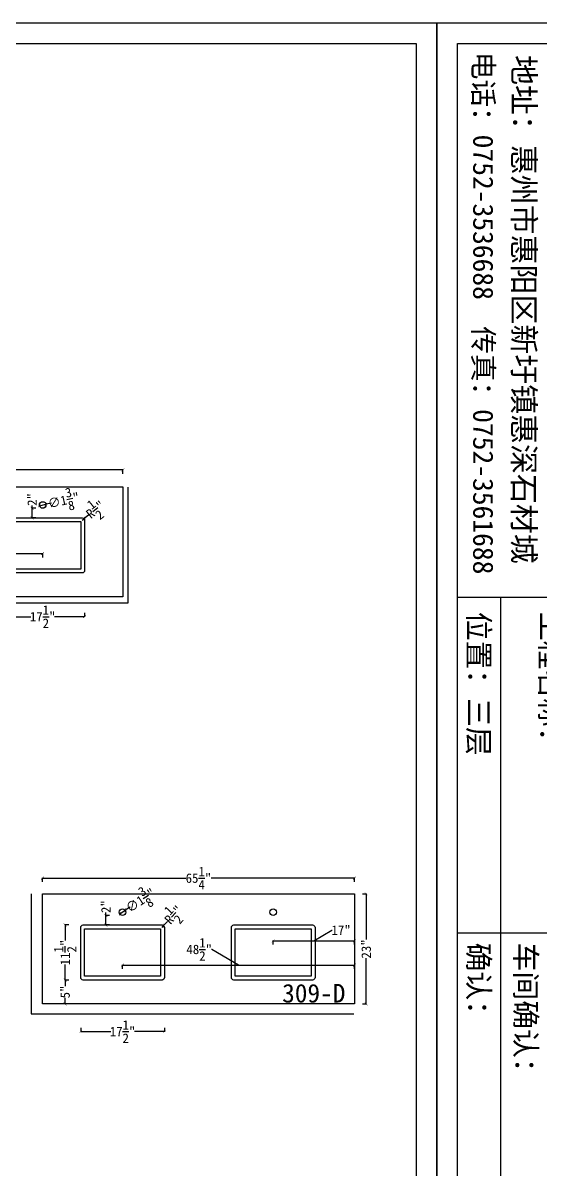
# Model space of a CAD drawing. Header units: millimetres. Extents: x 3183 to 64783, y -8707 to 2293.
# Drawn here: x 39485 to 42232, y -3792 to 2293 of the extents above; entities that cross this region are included whole.
import ezdxf

# ---------------------------------------------------------------- set-up
doc = ezdxf.new("R2010")
doc.units = ezdxf.units.MM
for name, color, linetype in [('大样', 3, 'Continuous'), ('标注', 1, 'Continuous'), ('框', 4, 'Continuous'), ('编号', 6, 'Continuous')]:
    doc.layers.add(name, color=color, linetype=linetype)
doc.styles.add('样式 1', font='NSimSun.ttf')
doc.linetypes.add('ZIGZAG', pattern='A,0.00254,-5.08,[131,ltypeshp.shx,S=5.08,R=0,X=-5.08,Y=0],-10.16,[131,ltypeshp.shx,S=5.08,R=180,X=5.08,Y=0],-5.08', length=20.32254)
doc.dimstyles.new('英寸', dxfattribs={"dimtxt": 50, "dimasz": 15, "dimexe": 1, "dimexo": 0.5, "dimtad": 0, "dimdec": 4, "dimlfac": 0.03937, "dimlunit": 5, "dimtxsty": '样式 1', "dimblk": 'ARCHTICK', "dimcen": 2.5, "dimclrt": 1, "dimadec": 0, "dimazin": 0, "dimtfac": 1, "dimtdec": 4, "dimtmove": 0, "dimatfit": 3, "dimfxl": 20, "dimfxlon": 1, "dimtolj": 1, "dimarcsym": 0})

# ---------------------------------------------------------------- blocks, each defined once
blk = doc.blocks.new('框')
for p, q in [((20795, -6593.4), (20795, -7291.7)), ((19174.7, -7084.3), (24363.8, -7084.3))]:
    blk.add_line(p, q)
at = {"layer": '框'}
blk.add_line((19174.7, -6593.4), (19174.7, -7291.7), dxfattribs=at)
for points in [[(16401.7, -391.7), (26401.7, -391.7), (26401.7, -7391.7), (16401.7, -7391.7)], [(16501.7, -491.7), (26301.7, -491.7), (26301.7, -7291.7), (16501.7, -7291.7)]]:
    blk.add_lwpolyline(points, close=True, dxfattribs=at)
at = {"layer": '框', "style": '样式 1'}
for s, height, p in [('地址：惠州市惠阳区新圩镇惠深石材城', 105.84, (16557.1, -7023.4)), ('电话：0752-3536688', 97.689, (16541.1, -7215.8)), ('传真：0752-3561688', 97.689, (17865.9, -7215.8))]:
    blk.add_text(s, height=height, dxfattribs=at).set_placement(p)
for tag, p in [('制图人：', (20840.1, -6764.8)), ('出图日期：', (22426.6, -6767.5)), ('图号：', (24401.3, -6776.7)), ('工程名称：', (19243.4, -6892.1)), ('车间确认：', (20840.1, -7012.5)), ('出货日期：', (22426.6, -7010.9)), ('工程编号：', (24384.7, -7131.5)), ('位置：', (19243.4, -7239.7)), ('确认：', (20840.1, -7240)), ('单位：', (22426.6, -7248.8))]:
    blk.add_attdef(tag, p, '', height=101.9, dxfattribs=at)
blk = doc.blocks.new('_ArchTick')
at = {"color": 0, "linetype": 'ByBlock', "const_width": 0.15}
blk.add_lwpolyline([(-0.5, -0.5), (0.5, 0.5)], dxfattribs=at)
blk = doc.blocks.new('*D416')
at = {"layer": 'Defpoints', "color": 0, "transparency": 16777216}
for p in [(38357.8, -80.3), (38357.8, -169.5), (40015.2, -169.5)]:
    blk.add_point(p, dxfattribs=at)
at = {"layer": '标注', "color": 0, "lineweight": -2, "transparency": 16777216}
for p, q in [((38357.8, -100.3), (38357.8, -79.3)), ((38357.8, -80.3), (39119.7, -80.3)), ((40015.2, -80.3), (39253.3, -80.3)), ((40015.2, -100.3), (40015.2, -79.3))]:
    blk.add_line(p, q, dxfattribs=at)
at = {"layer": '标注', "color": 0, "lineweight": -2, "transparency": 16777216, "xscale": 15, "yscale": 15, "zscale": 15, "rotation": 180}
blk.add_blockref('_ArchTick', (38357.8, -80.3), dxfattribs=at)
at = {"layer": '标注', "color": 0, "lineweight": -2, "transparency": 16777216, "xscale": 15, "yscale": 15, "zscale": 15}
blk.add_blockref('_ArchTick', (40015.2, -80.3), dxfattribs=at)
at = {"layer": '标注', "color": 1, "transparency": 16777216, "insert": (39186.5, -80.3), "char_height": 50, "attachment_point": 5, "style": '样式 1'}
blk.add_mtext('\\A1;65{\\H1x;\\S1/4;}"', dxfattribs=at)
blk = doc.blocks.new('*D419')
at = {"layer": 'Defpoints', "color": 0, "transparency": 16777216}
for p in [(38357.8, -490.4), (39589.7, -524.6), (39589.7, -626.7)]:
    blk.add_point(p, dxfattribs=at)
at = {"layer": '标注', "color": 0, "lineweight": -2, "transparency": 16777216}
for p, q in [((38973.8, -524.6), (39099.2, -429.7)), ((39099.2, -429.7), (39100.4, -429.7)), ((38357.8, -504.6), (38357.8, -525.6)), ((38357.8, -524.6), (39589.7, -524.6)), ((39589.7, -544.6), (39589.7, -523.6))]:
    blk.add_line(p, q, dxfattribs=at)
at = {"layer": '标注', "color": 0, "lineweight": -2, "transparency": 16777216, "xscale": 15, "yscale": 15, "zscale": 15, "rotation": 180}
blk.add_blockref('_ArchTick', (38357.8, -524.6), dxfattribs=at)
at = {"layer": '标注', "color": 0, "lineweight": -2, "transparency": 16777216, "xscale": 15, "yscale": 15, "zscale": 15}
blk.add_blockref('_ArchTick', (39589.7, -524.6), dxfattribs=at)
at = {"layer": '标注', "color": 1, "transparency": 16777216, "insert": (39166.1, -429.7), "char_height": 50, "attachment_point": 5, "style": '样式 1'}
blk.add_mtext('\\A1;48{\\H1x;\\S1/2;}"', dxfattribs=at)
blk = doc.blocks.new('*D420')
at = {"layer": 'Defpoints', "color": 0, "transparency": 16777216}
for p in [(39533.6, -283.8), (39589.7, -283.8), (39589.7, -334.6)]:
    blk.add_point(p, dxfattribs=at)
at = {"layer": '标注', "color": 0, "lineweight": -2, "transparency": 16777216}
for p, q in [((39553.6, -283.8), (39532.6, -283.8)), ((39533.6, -283.8), (39533.6, -268.8)), ((39533.6, -334.6), (39533.6, -283.8)), ((39553.6, -334.6), (39532.6, -334.6))]:
    blk.add_line(p, q, dxfattribs=at)
at = {"layer": '标注', "color": 0, "lineweight": -2, "transparency": 16777216, "xscale": 15, "yscale": 15, "zscale": 15}
for p, rotation in [((39533.6, -283.8), 90), ((39533.6, -334.6), 270)]:
    blk.add_blockref('_ArchTick', p, dxfattribs=dict(at, rotation=rotation))
at = {"layer": '标注', "color": 1, "transparency": 16777216, "insert": (39533.6, -237.2), "char_height": 50, "attachment_point": 5, "rotation": 90, "style": '样式 1'}
blk.add_mtext('\\A1;2"', dxfattribs=at)
blk = doc.blocks.new('*D421')
at = {"layer": 'Defpoints', "color": 0, "transparency": 16777216}
for p in [(39367.5, -393.8), (39812, -393.8), (39812, -859.3)]:
    blk.add_point(p, dxfattribs=at)
at = {"layer": '标注', "color": 0, "lineweight": -2, "transparency": 16777216}
for p, q in [((39367.5, -839.3), (39367.5, -860.3)), ((39812, -839.3), (39812, -860.3)), ((39367.5, -859.3), (39526.8, -859.3)), ((39812, -859.3), (39652.7, -859.3))]:
    blk.add_line(p, q, dxfattribs=at)
at = {"layer": '标注', "color": 0, "lineweight": -2, "transparency": 16777216, "xscale": 15, "yscale": 15, "zscale": 15, "rotation": 180}
blk.add_blockref('_ArchTick', (39367.5, -859.3), dxfattribs=at)
at = {"layer": '标注', "color": 0, "lineweight": -2, "transparency": 16777216, "xscale": 15, "yscale": 15, "zscale": 15}
blk.add_blockref('_ArchTick', (39812, -859.3), dxfattribs=at)
at = {"layer": '标注', "color": 1, "transparency": 16777216, "insert": (39589.7, -859.3), "char_height": 50, "attachment_point": 5, "style": '样式 1'}
blk.add_mtext('\\A1;17{\\H1x;\\S1/2;}"', dxfattribs=at)
blk = doc.blocks.new('*D424')
at = {"layer": 'Defpoints', "color": 0, "transparency": 16777216}
for p in [(39799.3, -347.3), (39809.2, -339.4)]:
    blk.add_point(p, dxfattribs=at)
at = {"layer": '标注', "color": 0, "lineweight": -2, "transparency": 16777216}
for p in [(39799.3, -347.3), (39832.5, -320.6)]:
    blk.add_line(p, (39809.2, -339.4), dxfattribs=at)
at = {"layer": '标注', "color": 0, "lineweight": -2, "transparency": 16777216, "xscale": 15, "yscale": 15, "zscale": 15, "rotation": 218.856649857485}
blk.add_blockref('_ArchTick', (39809.2, -339.4), dxfattribs=at)
at = {"layer": '标注', "color": 1, "transparency": 16777216, "insert": (39869.9, -290.5), "char_height": 50, "attachment_point": 5, "rotation": 38.85665, "style": '样式 1'}
blk.add_mtext('\\A1;R{\\H1x;\\S1/2;}"', dxfattribs=at)
blk = doc.blocks.new('*D425')
at = {"layer": 'Defpoints', "color": 0, "transparency": 16777216}
for p in [(39572.7, -270.2), (39606.8, -262.6)]:
    blk.add_point(p, dxfattribs=at)
at = {"layer": '标注', "color": 0, "lineweight": -2, "transparency": 16777216}
for p in [(39572.7, -270.2), (39636.1, -256.1)]:
    blk.add_line(p, (39606.8, -262.6), dxfattribs=at)
at = {"layer": '标注', "color": 0, "lineweight": -2, "transparency": 16777216, "xscale": 15, "yscale": 15, "zscale": 15}
for p, rotation in [((39572.7, -270.2), 12.52767865333214), ((39606.8, -262.6), 192.5276786533321)]:
    blk.add_blockref('_ArchTick', p, dxfattribs=dict(at, rotation=rotation))
at = {"layer": '标注', "color": 1, "transparency": 16777216, "insert": (39700.8, -241.7), "char_height": 50, "attachment_point": 5, "rotation": 12.52768, "style": '样式 1'}
blk.add_mtext('\\A1;∅1{\\H1x;\\S3/8;}"', dxfattribs=at)
blk = doc.blocks.new('*D442')
at = {"layer": 'Defpoints', "color": 0, "transparency": 16777216}
for p in [(41245.9, -2247), (39588.6, -2330.8), (41245.9, -2330.8)]:
    blk.add_point(p, dxfattribs=at)
at = {"layer": '标注', "color": 0, "lineweight": -2, "transparency": 16777216}
for p, q in [((39588.6, -2267), (39588.6, -2246)), ((39588.6, -2247), (40350.4, -2247)), ((41245.9, -2247), (40484.1, -2247)), ((41245.9, -2267), (41245.9, -2246))]:
    blk.add_line(p, q, dxfattribs=at)
at = {"layer": '标注', "color": 0, "lineweight": -2, "transparency": 16777216, "xscale": 15, "yscale": 15, "zscale": 15, "rotation": 180}
blk.add_blockref('_ArchTick', (39588.6, -2247), dxfattribs=at)
at = {"layer": '标注', "color": 0, "lineweight": -2, "transparency": 16777216, "xscale": 15, "yscale": 15, "zscale": 15}
blk.add_blockref('_ArchTick', (41245.9, -2247), dxfattribs=at)
at = {"layer": '标注', "color": 1, "transparency": 16777216, "insert": (40417.2, -2247), "char_height": 50, "attachment_point": 5, "style": '样式 1'}
blk.add_mtext('\\A1;65{\\H1x;\\S1/4;}"', dxfattribs=at)
blk = doc.blocks.new('*D443')
at = {"layer": 'Defpoints', "color": 0, "transparency": 16777216}
for p in [(41245.9, -2580), (40814.1, -2788), (41245.9, -2788)]:
    blk.add_point(p, dxfattribs=at)
at = {"layer": '标注', "color": 0, "lineweight": -2, "transparency": 16777216}
for p, q in [((41030, -2580), (41126.3, -2523.4)), ((41126.3, -2523.4), (41127.6, -2523.4)), ((40814.1, -2600), (40814.1, -2579)), ((40814.1, -2580), (41245.9, -2580)), ((41245.9, -2600), (41245.9, -2579))]:
    blk.add_line(p, q, dxfattribs=at)
at = {"layer": '标注', "color": 0, "lineweight": -2, "transparency": 16777216, "xscale": 15, "yscale": 15, "zscale": 15, "rotation": 180}
blk.add_blockref('_ArchTick', (40814.1, -2580), dxfattribs=at)
at = {"layer": '标注', "color": 0, "lineweight": -2, "transparency": 16777216, "xscale": 15, "yscale": 15, "zscale": 15}
blk.add_blockref('_ArchTick', (41245.9, -2580), dxfattribs=at)
at = {"layer": '标注', "color": 1, "transparency": 16777216, "insert": (41174.8, -2523.4), "char_height": 50, "attachment_point": 5, "style": '样式 1'}
blk.add_mtext('\\A1;17"', dxfattribs=at)
blk = doc.blocks.new('*D444')
at = {"layer": 'Defpoints', "color": 0, "transparency": 16777216}
for p in [(41245.9, -2708.6), (40014, -2788), (41245.9, -2788)]:
    blk.add_point(p, dxfattribs=at)
at = {"layer": '标注', "color": 0, "lineweight": -2, "transparency": 16777216}
for p, q in [((40488.1, -2625.4), (40486.9, -2625.4)), ((40630, -2708.6), (40488.1, -2625.4)), ((40014, -2728.6), (40014, -2707.6)), ((40014, -2708.6), (41245.9, -2708.6)), ((41245.9, -2728.6), (41245.9, -2707.6))]:
    blk.add_line(p, q, dxfattribs=at)
at = {"layer": '标注', "color": 0, "lineweight": -2, "transparency": 16777216, "xscale": 15, "yscale": 15, "zscale": 15, "rotation": 180}
blk.add_blockref('_ArchTick', (40014, -2708.6), dxfattribs=at)
at = {"layer": '标注', "color": 0, "lineweight": -2, "transparency": 16777216, "xscale": 15, "yscale": 15, "zscale": 15}
blk.add_blockref('_ArchTick', (41245.9, -2708.6), dxfattribs=at)
at = {"layer": '标注', "color": 1, "transparency": 16777216, "insert": (40421.2, -2625.4), "char_height": 50, "attachment_point": 5, "style": '样式 1'}
blk.add_mtext('\\A1;48{\\H1x;\\S1/2;}"', dxfattribs=at)
blk = doc.blocks.new('*D445')
at = {"layer": 'Defpoints', "color": 0, "transparency": 16777216}
for p in [(39925.5, -2445.1), (40014, -2445.1), (40014, -2495.9)]:
    blk.add_point(p, dxfattribs=at)
at = {"layer": '标注', "color": 0, "lineweight": -2, "transparency": 16777216}
for p, q in [((39925.5, -2445.1), (39925.5, -2430.1)), ((39945.5, -2445.1), (39924.5, -2445.1)), ((39925.5, -2495.9), (39925.5, -2445.1)), ((39945.5, -2495.9), (39924.5, -2495.9))]:
    blk.add_line(p, q, dxfattribs=at)
at = {"layer": '标注', "color": 0, "lineweight": -2, "transparency": 16777216, "xscale": 15, "yscale": 15, "zscale": 15}
for p, rotation in [((39925.5, -2445.1), 90), ((39925.5, -2495.9), 270)]:
    blk.add_blockref('_ArchTick', p, dxfattribs=dict(at, rotation=rotation))
at = {"layer": '标注', "color": 1, "transparency": 16777216, "insert": (39925.5, -2398.5), "char_height": 50, "attachment_point": 5, "rotation": 90, "style": '样式 1'}
blk.add_mtext('\\A1;2"', dxfattribs=at)
blk = doc.blocks.new('*D446')
at = {"layer": 'Defpoints', "color": 0, "transparency": 16777216}
for p in [(39791.8, -2567.5), (40236.3, -2589.5), (40236.3, -3061.8)]:
    blk.add_point(p, dxfattribs=at)
at = {"layer": '标注', "color": 0, "lineweight": -2, "transparency": 16777216}
for p, q in [((39791.8, -3041.8), (39791.8, -3062.8)), ((40236.3, -3041.8), (40236.3, -3062.8)), ((39791.8, -3061.8), (39951.1, -3061.8)), ((40236.3, -3061.8), (40076.9, -3061.8))]:
    blk.add_line(p, q, dxfattribs=at)
at = {"layer": '标注', "color": 0, "lineweight": -2, "transparency": 16777216, "xscale": 15, "yscale": 15, "zscale": 15, "rotation": 180}
blk.add_blockref('_ArchTick', (39791.8, -3061.8), dxfattribs=at)
at = {"layer": '标注', "color": 0, "lineweight": -2, "transparency": 16777216, "xscale": 15, "yscale": 15, "zscale": 15}
blk.add_blockref('_ArchTick', (40236.3, -3061.8), dxfattribs=at)
at = {"layer": '标注', "color": 1, "transparency": 16777216, "insert": (40014, -3061.8), "char_height": 50, "attachment_point": 5, "style": '样式 1'}
blk.add_mtext('\\A1;17{\\H1x;\\S1/2;}"', dxfattribs=at)
blk = doc.blocks.new('*D447')
at = {"layer": 'Defpoints', "color": 0, "transparency": 16777216}
for p in [(39709.2, -2495.9), (39860.5, -2495.9), (39884.8, -2788)]:
    blk.add_point(p, dxfattribs=at)
at = {"layer": '标注', "color": 0, "lineweight": -2, "transparency": 16777216}
for p, q in [((39729.2, -2495.9), (39708.2, -2495.9)), ((39709.2, -2495.9), (39709.2, -2579.1)), ((39709.2, -2788), (39709.2, -2704.9)), ((39729.2, -2788), (39708.2, -2788))]:
    blk.add_line(p, q, dxfattribs=at)
at = {"layer": '标注', "color": 0, "lineweight": -2, "transparency": 16777216, "xscale": 15, "yscale": 15, "zscale": 15}
for p, rotation in [((39709.2, -2495.9), 90), ((39709.2, -2788), 270)]:
    blk.add_blockref('_ArchTick', p, dxfattribs=dict(at, rotation=rotation))
at = {"layer": '标注', "color": 1, "transparency": 16777216, "insert": (39709.2, -2642), "char_height": 50, "attachment_point": 5, "rotation": 90, "style": '样式 1'}
blk.add_mtext('\\A1;11{\\H1x;\\S1/2;}"', dxfattribs=at)
blk = doc.blocks.new('*D448')
at = {"layer": 'Defpoints', "color": 0, "transparency": 16777216}
for p in [(39884.8, -2788), (39709.2, -2915), (39884.8, -2915)]:
    blk.add_point(p, dxfattribs=at)
at = {"layer": '标注', "color": 0, "lineweight": -2, "transparency": 16777216}
for p, q in [((39729.2, -2788), (39708.2, -2788)), ((39709.2, -2788), (39709.2, -2820.2)), ((39729.2, -2915), (39708.2, -2915)), ((39709.2, -2915), (39709.2, -2882.9))]:
    blk.add_line(p, q, dxfattribs=at)
at = {"layer": '标注', "color": 0, "lineweight": -2, "transparency": 16777216, "xscale": 15, "yscale": 15, "zscale": 15}
for p, rotation in [((39709.2, -2788), 90), ((39709.2, -2915), 270)]:
    blk.add_blockref('_ArchTick', p, dxfattribs=dict(at, rotation=rotation))
at = {"layer": '标注', "color": 1, "transparency": 16777216, "insert": (39709.2, -2851.5), "char_height": 50, "attachment_point": 5, "rotation": 90, "style": '样式 1'}
blk.add_mtext('\\A1;5"', dxfattribs=at)
blk = doc.blocks.new('*D449')
at = {"layer": 'Defpoints', "color": 0, "transparency": 16777216}
for p in [(40028.6, -2418.1), (39999.4, -2437.2)]:
    blk.add_point(p, dxfattribs=at)
at = {"layer": '标注', "color": 0, "lineweight": -2, "transparency": 16777216}
for p in [(39999.4, -2437.2), (40053.7, -2401.7)]:
    blk.add_line(p, (40028.6, -2418.1), dxfattribs=at)
at = {"layer": '标注', "color": 0, "lineweight": -2, "transparency": 16777216, "xscale": 15, "yscale": 15, "zscale": 15}
for p, rotation in [((39999.4, -2437.2), 33.23490888561259), ((40028.6, -2418.1), 213.2349088856125)]:
    blk.add_blockref('_ArchTick', p, dxfattribs=dict(at, rotation=rotation))
at = {"layer": '标注', "color": 1, "transparency": 16777216, "insert": (40109.1, -2365.3), "char_height": 50, "attachment_point": 5, "rotation": 33.23491, "style": '样式 1'}
blk.add_mtext('\\A1;∅1{\\H1x;\\S3/8;}"', dxfattribs=at)
blk = doc.blocks.new('*D450')
at = {"layer": 'Defpoints', "color": 0, "transparency": 16777216}
for p in [(40223.6, -2508.6), (40232.2, -2499.3)]:
    blk.add_point(p, dxfattribs=at)
at = {"layer": '标注', "color": 0, "lineweight": -2, "transparency": 16777216}
for p in [(40252.5, -2477.2), (40223.6, -2508.6)]:
    blk.add_line(p, (40232.2, -2499.3), dxfattribs=at)
at = {"layer": '标注', "color": 0, "lineweight": -2, "transparency": 16777216, "xscale": 15, "yscale": 15, "zscale": 15, "rotation": 227.4096629457035}
blk.add_blockref('_ArchTick', (40232.2, -2499.3), dxfattribs=at)
at = {"layer": '标注', "color": 1, "transparency": 16777216, "insert": (40284.9, -2441.9), "char_height": 50, "attachment_point": 5, "rotation": 47.40966, "style": '样式 1'}
blk.add_mtext('\\A1;R{\\H1x;\\S1/2;}"', dxfattribs=at)
blk = doc.blocks.new('*D451')
at = {"layer": 'Defpoints', "color": 0, "transparency": 16777216}
for p in [(41143.8, -2330.8), (41308.3, -2330.8), (41169.1, -2915)]:
    blk.add_point(p, dxfattribs=at)
at = {"layer": '标注', "color": 0, "lineweight": -2, "transparency": 16777216}
for p, q in [((41288.3, -2330.8), (41309.3, -2330.8)), ((41308.3, -2330.8), (41308.3, -2573.4)), ((41308.3, -2915), (41308.3, -2672.4)), ((41288.3, -2915), (41309.3, -2915))]:
    blk.add_line(p, q, dxfattribs=at)
at = {"layer": '标注', "color": 0, "lineweight": -2, "transparency": 16777216, "xscale": 15, "yscale": 15, "zscale": 15}
for p, rotation in [((41308.3, -2330.8), 90), ((41308.3, -2915), 270)]:
    blk.add_blockref('_ArchTick', p, dxfattribs=dict(at, rotation=rotation))
at = {"layer": '标注', "color": 1, "transparency": 16777216, "insert": (41308.3, -2622.9), "char_height": 50, "attachment_point": 5, "rotation": 90, "style": '样式 1'}
blk.add_mtext('\\A1;23"', dxfattribs=at)

msp = doc.modelspace()

# ---------------------------------------------------------------- linework, layer by layer
for points in [[(40015.19801, -753.74556), (38357.84801, -753.74556), (38357.84801, -169.54556), (40015.19801, -169.54556)], [(39588.55853, -2915.0262), (39588.55853, -2330.8262), (41245.90853, -2330.8262), (41245.90853, -2915.0262)]]:
    msp.add_lwpolyline(points, close=True)
for points in [[(39380.19801, -334.64556), (39799.29801, -334.64556, -0.4142135624), (39811.99801, -347.34556), (39811.99801, -614.04556, -0.4142135624), (39799.29801, -626.74556), (39380.19801, -626.74556, -0.4142135624), (39367.49801, -614.04556), (39367.49801, -347.34556, -0.4142135624)], [(39804.45853, -2495.9262), (40223.55853, -2495.9262, -0.4142135624), (40236.25853, -2508.6262), (40236.25853, -2775.3262, -0.4142135624), (40223.55853, -2788.0262), (39804.45853, -2788.0262, -0.4142135624), (39791.75853, -2775.3262), (39791.75853, -2508.6262, -0.4142135624)], [(40604.55853, -2495.9262), (41023.65853, -2495.9262, -0.4142135624), (41036.35853, -2508.6262), (41036.35853, -2775.3262, -0.4142135624), (41023.65853, -2788.0262), (40604.55853, -2788.0262, -0.4142135624), (40591.85853, -2775.3262), (40591.85853, -2508.6262, -0.4142135624)]]:
    msp.add_lwpolyline(points, format="xyb", close=True)
for centre in [(39589.74801, -266.38306), (40014.00853, -2427.6637), (40814.10853, -2427.6637)]:
    msp.add_circle(centre, 17.4625)
at = {"layer": '大样', "linetype": 'ZIGZAG', "ltscale": 5}
for points in [[(38357.84801, -785.51881), (40044.141, -785.51881), (40044.141, -171.69819)], [(39528.41571, -2330.8262), (39528.41571, -2967.25147), (41243.01224, -2967.25147)]]:
    msp.add_lwpolyline(points, dxfattribs=at)
for points in [[(39387.49801, -354.64556), (39791.99801, -354.64556), (39791.99801, -606.74556), (39387.49801, -606.74556)], [(39811.75853, -2515.9262), (40216.25853, -2515.9262), (40216.25853, -2768.0262), (39811.75853, -2768.0262)], [(40611.85853, -2515.9262), (41016.35853, -2515.9262), (41016.35853, -2768.0262), (40611.85853, -2768.0262)]]:
    msp.add_lwpolyline(points, close=True, dxfattribs=at)

# ---------------------------------------------------------------- block references
at = {"layer": '框', "xscale": 1.1, "yscale": 1.1, "zscale": 1.1, "rotation": 270}
msp.add_blockref('框', (42113.73076, 20334.46211), dxfattribs=at)
at = {"layer": '框'}
ref = msp.add_blockref('框', (49813.73076, 20334.46211), dxfattribs=dict(at, xscale=1.1, yscale=1.1, zscale=1.1, rotation=270))
ref.add_attrib('确认：', '确认：', (41849.76545, -2589.67665), dxfattribs={"height": 112.081678, "rotation": 270, "style": '样式 1'})
ref.add_attrib('车间确认：', '车间确认：', (42099.934, -2589.67665), dxfattribs={"height": 112.081678, "rotation": 270, "style": '样式 1'})
ref.add_attrib('位置：', '位置：三层', (41850.11214, -833.3053), dxfattribs={"height": 112.081678, "rotation": 270, "style": '样式 1'})
ref.add_attrib('工程名称：', '工程名称：', (42232.40793, -833.3053), dxfattribs={"height": 112.081678, "rotation": 270, "style": '样式 1'})

# ---------------------------------------------------------------- texts
at = {"layer": '编号', "style": '样式 1'}
msp.add_text('309-D', height=98.784974, dxfattribs=at).set_placement((40861.73992, -2907.49057))

# ---------------------------------------------------------------- dimensions: what is measured, and where the dimension line sits
at = {"layer": '标注'}
for base, p1, p2, picture, middle in [((38357.84801, -80.29517), (40015.19801, -169.54556), (38357.84801, -169.54556), '*D416', (39186.52301, -80.29517)), ((39811.99801, -859.31755), (39367.49801, -393.81904), (39811.99801, -393.81904), '*D421', (39589.74801, -859.31755)), ((41245.90853, -2247.00512), (39588.55853, -2330.8262), (41245.90853, -2330.8262), '*D442', (40417.23353, -2247.00512)), ((40236.25853, -3061.81849), (39791.75853, -2567.53759), (40236.25853, -2589.45426), '*D446', (40014.00853, -3061.81849))]:
    dim = msp.add_linear_dim(base=base, p1=p1, p2=p2, dimstyle='英寸', override={"dimpost": '"'}, dxfattribs=at)
    dim.commit()
    dim.dimension.update_dxf_attribs({"geometry": picture, "text_midpoint": middle})
for p1, p2, picture, middle in [((39572.70127, -270.17087), (39606.79475, -262.59524), '*D425', (39700.77021, -241.71375)), ((39999.40236, -2437.23443), (40028.61469, -2418.09298), '*D449', (40109.13574, -2365.33139))]:
    dim = msp.add_diameter_dim_2p(p1=p1, p2=p2, dimstyle='英寸', override={"dimpost": '"'}, dxfattribs=at)
    dim.commit()
    dim.dimension.update_dxf_attribs({"geometry": picture, "text_midpoint": middle})
for base, p1, p2, picture, middle in [((39533.63052, -283.84556), (39589.74801, -334.64556), (39589.74801, -283.84556), '*D420', (39533.63052, -237.21497)), ((39925.54779, -2445.1262), (40014.00853, -2495.9262), (40014.00853, -2445.1262), '*D445', (39925.54779, -2398.49562)), ((41308.32042, -2330.8262), (41169.12393, -2915.0262), (41143.81559, -2330.8262), '*D451', (41308.32042, -2622.9262)), ((39709.16003, -2495.9262), (39884.80162, -2788.0262), (39860.51927, -2495.9262), '*D447', (39709.16003, -2641.9762)), ((39709.16003, -2915.0262), (39884.80162, -2788.0262), (39884.80162, -2915.0262), '*D448', (39709.16003, -2851.5262))]:
    dim = msp.add_linear_dim(base=base, p1=p1, p2=p2, angle=90, dimstyle='英寸', override={"dimpost": '"'}, dxfattribs=at)
    dim.commit()
    dim.dimension.update_dxf_attribs({"geometry": picture, "text_midpoint": middle})
for center, mpoint, picture, middle in [((39799.29801, -347.34556), (39809.18773, -339.37791), '*D424', (39869.90544, -290.46069)), ((40223.55853, -2508.6262), (40232.15327, -2499.27632), '*D450', (40284.92054, -2441.87292))]:
    dim = msp.add_radius_dim(center=center, mpoint=mpoint, dimstyle='英寸', override={"dimpost": '"'}, dxfattribs=at)
    dim.commit()
    dim.dimension.update_dxf_attribs({"geometry": picture, "text_midpoint": middle})
for base, p1, p2, picture, middle in [((39589.74801, -524.58107), (38357.84801, -490.37361), (39589.74801, -626.74556), '*D419', (39101.03967, -429.72461)), ((41245.90853, -2579.9893), (40814.10853, -2788.0262), (41245.90853, -2788.0262), '*D443', (41128.19765, -2523.44814)), ((41245.90853, -2708.64618), (40014.00853, -2788.0262), (41245.90853, -2788.0262), '*D444', (40486.27401, -2625.39329))]:
    dim = msp.add_linear_dim(base=base, p1=p1, p2=p2, dimstyle='英寸', override={"dimpost": '"', "dimtmove": 1}, dxfattribs=at)
    dim.commit()
    dim.dimension.update_dxf_attribs({"geometry": picture, "text_midpoint": middle, "dimtype": 160})

doc.saveas('drawing.dxf')
